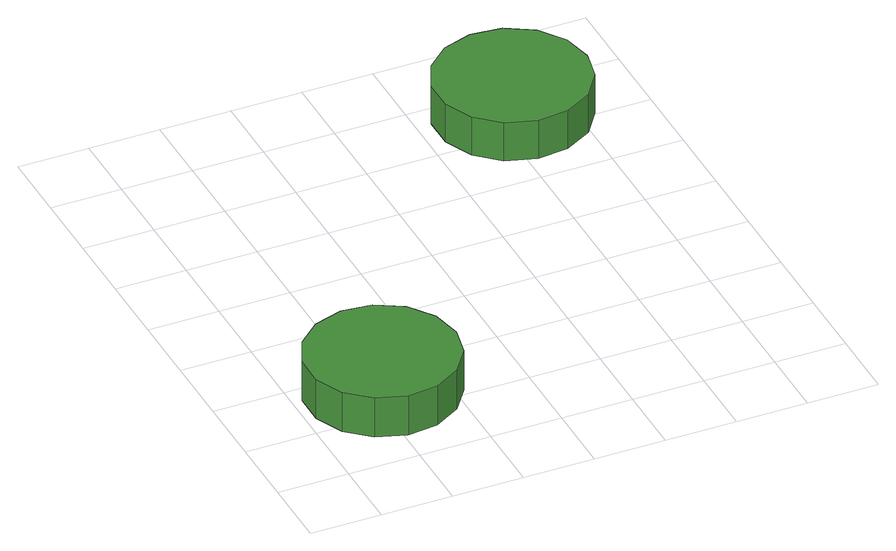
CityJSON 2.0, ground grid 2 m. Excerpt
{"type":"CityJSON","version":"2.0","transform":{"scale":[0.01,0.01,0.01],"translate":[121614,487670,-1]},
"CityObjects":{
"tree1":{"type":"SolitaryVegetationObject","attributes":{"function":"something"},"geometry":[{"type":"MultiSurface","lod":"1","boundaries":[[[0,1,2,3,4,5,6,7,8,9,10,11,12,13,14]],[[15,16,17,18,19,20,21,22,23,24,25,26,27,28,29]],[[0,29,28,1]],[[1,28,27,2]],[[2,27,26,3]],[[3,26,25,4]],[[4,25,24,5]],[[5,24,23,6]],[[6,23,22,7]],[[7,22,21,8]],[[8,21,20,9]],[[9,20,19,10]],[[10,19,18,11]],[[11,18,17,12]],[[12,17,16,13]],[[13,16,15,14]],[[14,15,29,0]]]}]},
"tree2":{"type":"SolitaryVegetationObject","attributes":{"function":"something"},"geometry":[{"type":"MultiSurface","lod":"1","boundaries":[[[30,31,32,33,34,35,36,37,38,39,40,41,42,43,44]],[[45,46,47,48,49,50,51,52,53,54,55,56,57,58,59]],[[30,59,58,31]],[[31,58,57,32]],[[32,57,56,33]],[[33,56,55,34]],[[34,55,54,35]],[[35,54,53,36]],[[36,53,52,37]],[[37,52,51,38]],[[38,51,50,39]],[[39,50,49,40]],[[40,49,48,41]],[[41,48,47,42]],[[42,47,46,43]],[[43,46,45,44]],[[44,45,59,30]]]}]}
},
"vertices":[
[442,305,198],[424,390,198],[373,461,198],[297,504,198],[211,513,198],[128,486,198],[63,428,198],[27,348,198],[27,261,198],[63,181,198],[128,123,198],[211,96,198],[297,105,198],[373,149,198],[424,219,198],[424,219,76],[373,149,76],[297,105,76],[211,96,76],[128,123,76],[63,181,76],[27,261,76],[27,348,76],[63,428,76],[128,486,76],[211,513,76],[297,504,76],[373,461,76],[424,390,76],[442,305,76],
[1262,1290,196],[1244,1376,196],[1192,1448,196],[1115,1492,196],[1027,1501,196],[943,1474,196],[878,1415,196],[842,1334,196],[842,1245,196],[878,1165,196],[943,1105,196],[1027,1078,196],[1115,1087,196],[1192,1131,196],[1244,1203,196],[1244,1203,77],[1192,1131,77],[1115,1087,77],[1027,1078,77],[943,1105,77],[878,1165,77],[842,1245,77],[842,1334,77],[878,1415,77],[943,1474,77],[1027,1501,77],[1115,1492,77],[1192,1448,77],[1244,1376,77],[1262,1290,77]
]}
